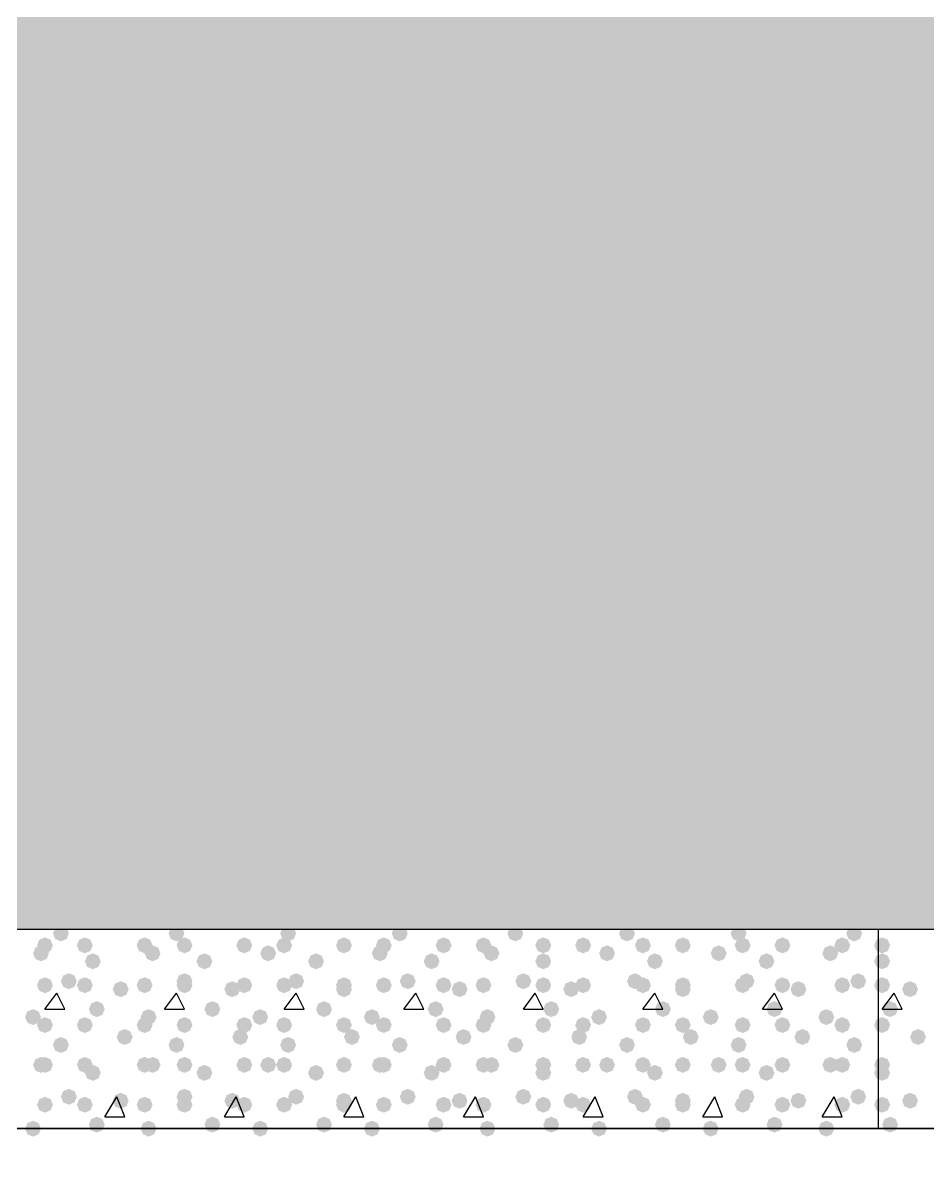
# Model space of a CAD drawing. Header units: millimetres. Extents: x 0 to 420, y 0 to 297.
# Drawn here: x 58.7 to 68.3, y 181.21 to 193.44 of the extents above; entities that cross this region are included whole.
import ezdxf

# ---------------------------------------------------------------- set-up
doc = ezdxf.new("R2010")
doc.units = ezdxf.units.MM
doc.layers.get('0').update_dxf_attribs({"linetype": 'CONTINUOUS'})

msp = doc.modelspace()

# ---------------------------------------------------------------- hatches: boundary and pattern name
at = {"true_color": 0x000008}
h = msp.add_hatch(color=0, dxfattribs=at)
h.paths.add_polyline_path([(194.902667, 202.861333), (33.528, 202.861333), (194.902667, 183.811333)], flags=0)
h.paths.add_polyline_path([(33.528, 202.861333), (194.902667, 183.811333), (33.528, 183.811333)], flags=0)
for points in [[(59.182, 183.769), (59.157129, 183.709204), (59.097333, 183.684333), (59.037538, 183.709204), (59.012667, 183.769), (59.037537, 183.828796), (59.097333, 183.853667), (59.157129, 183.828796)], [(60.409667, 183.769), (60.384796, 183.709204), (60.325, 183.684333), (60.265204, 183.709204), (60.240333, 183.769), (60.265204, 183.828796), (60.325, 183.853667), (60.384796, 183.828796)], [(61.595, 183.769), (61.570129, 183.709204), (61.510333, 183.684333), (61.450538, 183.709204), (61.425667, 183.769), (61.450537, 183.828796), (61.510333, 183.853667), (61.570129, 183.828796)], [(62.780333, 183.769), (62.755463, 183.709204), (62.695667, 183.684333), (62.635871, 183.709204), (62.611, 183.769), (62.635871, 183.828796), (62.695667, 183.853667), (62.755462, 183.828796)], [(64.008, 183.769), (63.983129, 183.709204), (63.923333, 183.684333), (63.863538, 183.709204), (63.838667, 183.769), (63.863537, 183.828796), (63.923333, 183.853667), (63.983129, 183.828796)], [(65.193333, 183.769), (65.168463, 183.709204), (65.108667, 183.684333), (65.048871, 183.709204), (65.024, 183.769), (65.048871, 183.828796), (65.108667, 183.853667), (65.168462, 183.828796)], [(66.378667, 183.769), (66.353796, 183.709204), (66.294, 183.684333), (66.234204, 183.709204), (66.209333, 183.769), (66.234204, 183.828796), (66.294, 183.853667), (66.353796, 183.828796)], [(67.606333, 183.769), (67.581463, 183.709204), (67.521667, 183.684333), (67.461871, 183.709204), (67.437, 183.769), (67.461871, 183.828796), (67.521667, 183.853667), (67.581462, 183.828796)], [(59.012667, 183.642), (58.987796, 183.582204), (58.928, 183.557333), (58.868204, 183.582204), (58.843333, 183.642), (58.868204, 183.701796), (58.928, 183.726667), (58.987796, 183.701796)], [(59.436, 183.642), (59.411129, 183.582204), (59.351333, 183.557333), (59.291537, 183.582204), (59.266667, 183.642), (59.291537, 183.701796), (59.351333, 183.726667), (59.411129, 183.701796)], [(60.071, 183.642), (60.046129, 183.582204), (59.986333, 183.557333), (59.926537, 183.582204), (59.901667, 183.642), (59.926537, 183.701796), (59.986333, 183.726667), (60.046129, 183.701796)], [(60.494333, 183.642), (60.469462, 183.582204), (60.409667, 183.557333), (60.349871, 183.582204), (60.325, 183.642), (60.349871, 183.701796), (60.409667, 183.726667), (60.469462, 183.701796)], [(61.129333, 183.642), (61.104462, 183.582204), (61.044667, 183.557333), (60.984871, 183.582204), (60.96, 183.642), (60.984871, 183.701796), (61.044667, 183.726667), (61.104462, 183.701796)], [(61.552667, 183.642), (61.527796, 183.582204), (61.468, 183.557333), (61.408204, 183.582204), (61.383333, 183.642), (61.408204, 183.701796), (61.468, 183.726667), (61.527796, 183.701796)], [(62.187667, 183.642), (62.162796, 183.582204), (62.103, 183.557333), (62.043204, 183.582204), (62.018333, 183.642), (62.043204, 183.701796), (62.103, 183.726667), (62.162796, 183.701796)], [(62.611, 183.642), (62.586129, 183.582204), (62.526333, 183.557333), (62.466537, 183.582204), (62.441667, 183.642), (62.466537, 183.701796), (62.526333, 183.726667), (62.586129, 183.701796)], [(63.246, 183.642), (63.221129, 183.582204), (63.161333, 183.557333), (63.101537, 183.582204), (63.076667, 183.642), (63.101537, 183.701796), (63.161333, 183.726667), (63.221129, 183.701796)], [(63.669333, 183.642), (63.644462, 183.582204), (63.584667, 183.557333), (63.524871, 183.582204), (63.5, 183.642), (63.524871, 183.701796), (63.584667, 183.726667), (63.644462, 183.701796)], [(64.304333, 183.642), (64.279462, 183.582204), (64.219667, 183.557333), (64.159871, 183.582204), (64.135, 183.642), (64.159871, 183.701796), (64.219667, 183.726667), (64.279462, 183.701796)], [(64.727667, 183.642), (64.702796, 183.582204), (64.643, 183.557333), (64.583204, 183.582204), (64.558333, 183.642), (64.583204, 183.701796), (64.643, 183.726667), (64.702796, 183.701796)], [(65.362667, 183.642), (65.337796, 183.582204), (65.278, 183.557333), (65.218204, 183.582204), (65.193333, 183.642), (65.218204, 183.701796), (65.278, 183.726667), (65.337796, 183.701796)], [(65.786, 183.642), (65.761129, 183.582204), (65.701333, 183.557333), (65.641537, 183.582204), (65.616667, 183.642), (65.641537, 183.701796), (65.701333, 183.726667), (65.761129, 183.701796)], [(66.421, 183.642), (66.396129, 183.582204), (66.336333, 183.557333), (66.276537, 183.582204), (66.251667, 183.642), (66.276537, 183.701796), (66.336333, 183.726667), (66.396129, 183.701796)], [(66.844333, 183.642), (66.819462, 183.582204), (66.759667, 183.557333), (66.699871, 183.582204), (66.675, 183.642), (66.699871, 183.701796), (66.759667, 183.726667), (66.819462, 183.701796)], [(67.479333, 183.642), (67.454462, 183.582204), (67.394667, 183.557333), (67.334871, 183.582204), (67.31, 183.642), (67.334871, 183.701796), (67.394667, 183.726667), (67.454462, 183.701796)], [(58.970333, 183.557333), (58.945463, 183.497537), (58.885667, 183.472667), (58.825871, 183.497537), (58.801, 183.557333), (58.825871, 183.617129), (58.885667, 183.642), (58.945462, 183.617129)], [(59.520667, 183.472667), (59.495796, 183.412871), (59.436, 183.388), (59.376204, 183.412871), (59.351333, 183.472667), (59.376204, 183.532462), (59.436, 183.557333), (59.495796, 183.532463)], [(60.155667, 183.557333), (60.130796, 183.497537), (60.071, 183.472667), (60.011204, 183.497537), (59.986333, 183.557333), (60.011204, 183.617129), (60.071, 183.642), (60.130796, 183.617129)], [(60.706, 183.472667), (60.681129, 183.412871), (60.621333, 183.388), (60.561537, 183.412871), (60.536667, 183.472667), (60.561537, 183.532462), (60.621333, 183.557333), (60.681129, 183.532463)], [(61.383333, 183.557333), (61.358463, 183.497537), (61.298667, 183.472667), (61.238871, 183.497537), (61.214, 183.557333), (61.238871, 183.617129), (61.298667, 183.642), (61.358462, 183.617129)], [(61.891333, 183.472667), (61.866462, 183.412871), (61.806667, 183.388), (61.746871, 183.412871), (61.722, 183.472667), (61.746871, 183.532462), (61.806667, 183.557333), (61.866462, 183.532463)], [(62.568667, 183.557333), (62.543796, 183.497537), (62.484, 183.472667), (62.424204, 183.497537), (62.399333, 183.557333), (62.424204, 183.617129), (62.484, 183.642), (62.543796, 183.617129)], [(63.119, 183.472667), (63.094129, 183.412871), (63.034333, 183.388), (62.974538, 183.412871), (62.949667, 183.472667), (62.974537, 183.532462), (63.034333, 183.557333), (63.094129, 183.532463)], [(63.754, 183.557333), (63.729129, 183.497537), (63.669333, 183.472667), (63.609538, 183.497537), (63.584667, 183.557333), (63.609537, 183.617129), (63.669333, 183.642), (63.729129, 183.617129)], [(64.304333, 183.472667), (64.279462, 183.412871), (64.219667, 183.388), (64.159871, 183.412871), (64.135, 183.472667), (64.159871, 183.532462), (64.219667, 183.557333), (64.279462, 183.532463)], [(64.981667, 183.557333), (64.956796, 183.497537), (64.897, 183.472667), (64.837204, 183.497537), (64.812333, 183.557333), (64.837204, 183.617129), (64.897, 183.642), (64.956796, 183.617129)], [(65.489667, 183.472667), (65.464796, 183.412871), (65.405, 183.388), (65.345204, 183.412871), (65.320333, 183.472667), (65.345204, 183.532462), (65.405, 183.557333), (65.464796, 183.532463)], [(66.167, 183.557333), (66.142129, 183.497537), (66.082333, 183.472667), (66.022538, 183.497537), (65.997667, 183.557333), (66.022537, 183.617129), (66.082333, 183.642), (66.142129, 183.617129)], [(66.675, 183.472667), (66.650129, 183.412871), (66.590333, 183.388), (66.530538, 183.412871), (66.505667, 183.472667), (66.530537, 183.532462), (66.590333, 183.557333), (66.650129, 183.532463)], [(67.352333, 183.557333), (67.327463, 183.497537), (67.267667, 183.472667), (67.207871, 183.497537), (67.183, 183.557333), (67.207871, 183.617129), (67.267667, 183.642), (67.327462, 183.617129)], [(59.012667, 183.218667), (58.987796, 183.158871), (58.928, 183.134), (58.868204, 183.158871), (58.843333, 183.218667), (58.868204, 183.278462), (58.928, 183.303333), (58.987796, 183.278463)], [(59.266667, 183.261), (59.241796, 183.201204), (59.182, 183.176333), (59.122204, 183.201204), (59.097333, 183.261), (59.122204, 183.320796), (59.182, 183.345667), (59.241796, 183.320796)], [(59.436, 183.218667), (59.411129, 183.158871), (59.351333, 183.134), (59.291537, 183.158871), (59.266667, 183.218667), (59.291537, 183.278462), (59.351333, 183.303333), (59.411129, 183.278463)], [(60.071, 183.218667), (60.046129, 183.158871), (59.986333, 183.134), (59.926537, 183.158871), (59.901667, 183.218667), (59.926537, 183.278462), (59.986333, 183.303333), (60.046129, 183.278463)], [(60.494333, 183.261), (60.469462, 183.201204), (60.409667, 183.176333), (60.349871, 183.201204), (60.325, 183.261), (60.349871, 183.320796), (60.409667, 183.345667), (60.469462, 183.320796)], [(60.494333, 183.218667), (60.469462, 183.158871), (60.409667, 183.134), (60.349871, 183.158871), (60.325, 183.218667), (60.349871, 183.278462), (60.409667, 183.303333), (60.469462, 183.278463)], [(61.129333, 183.218667), (61.104462, 183.158871), (61.044667, 183.134), (60.984871, 183.158871), (60.96, 183.218667), (60.984871, 183.278462), (61.044667, 183.303333), (61.104462, 183.278463)], [(61.552667, 183.218667), (61.527796, 183.158871), (61.468, 183.134), (61.408204, 183.158871), (61.383333, 183.218667), (61.408204, 183.278462), (61.468, 183.303333), (61.527796, 183.278463)], [(61.679667, 183.261), (61.654796, 183.201204), (61.595, 183.176333), (61.535204, 183.201204), (61.510333, 183.261), (61.535204, 183.320796), (61.595, 183.345667), (61.654796, 183.320796)], [(62.187667, 183.218667), (62.162796, 183.158871), (62.103, 183.134), (62.043204, 183.158871), (62.018333, 183.218667), (62.043204, 183.278462), (62.103, 183.303333), (62.162796, 183.278463)], [(62.611, 183.218667), (62.586129, 183.158871), (62.526333, 183.134), (62.466537, 183.158871), (62.441667, 183.218667), (62.466537, 183.278462), (62.526333, 183.303333), (62.586129, 183.278463)], [(62.865, 183.261), (62.840129, 183.201204), (62.780333, 183.176333), (62.720538, 183.201204), (62.695667, 183.261), (62.720537, 183.320796), (62.780333, 183.345667), (62.840129, 183.320796)], [(63.246, 183.218667), (63.221129, 183.158871), (63.161333, 183.134), (63.101537, 183.158871), (63.076667, 183.218667), (63.101537, 183.278462), (63.161333, 183.303333), (63.221129, 183.278463)], [(63.669333, 183.218667), (63.644462, 183.158871), (63.584667, 183.134), (63.524871, 183.158871), (63.5, 183.218667), (63.524871, 183.278462), (63.584667, 183.303333), (63.644462, 183.278463)], [(64.092667, 183.261), (64.067796, 183.201204), (64.008, 183.176333), (63.948204, 183.201204), (63.923333, 183.261), (63.948204, 183.320796), (64.008, 183.345667), (64.067796, 183.320796)], [(64.304333, 183.218667), (64.279462, 183.158871), (64.219667, 183.134), (64.159871, 183.158871), (64.135, 183.218667), (64.159871, 183.278462), (64.219667, 183.303333), (64.279462, 183.278463)], [(64.727667, 183.218667), (64.702796, 183.158871), (64.643, 183.134), (64.583204, 183.158871), (64.558333, 183.218667), (64.583204, 183.278462), (64.643, 183.303333), (64.702796, 183.278463)], [(65.278, 183.261), (65.253129, 183.201204), (65.193333, 183.176333), (65.133538, 183.201204), (65.108667, 183.261), (65.133537, 183.320796), (65.193333, 183.345667), (65.253129, 183.320796)], [(65.362667, 183.218667), (65.337796, 183.158871), (65.278, 183.134), (65.218204, 183.158871), (65.193333, 183.218667), (65.218204, 183.278462), (65.278, 183.303333), (65.337796, 183.278463)], [(65.786, 183.218667), (65.761129, 183.158871), (65.701333, 183.134), (65.641537, 183.158871), (65.616667, 183.218667), (65.641537, 183.278462), (65.701333, 183.303333), (65.761129, 183.278463)], [(66.421, 183.218667), (66.396129, 183.158871), (66.336333, 183.134), (66.276537, 183.158871), (66.251667, 183.218667), (66.276537, 183.278462), (66.336333, 183.303333), (66.396129, 183.278463)], [(66.463333, 183.261), (66.438463, 183.201204), (66.378667, 183.176333), (66.318871, 183.201204), (66.294, 183.261), (66.318871, 183.320796), (66.378667, 183.345667), (66.438462, 183.320796)], [(66.844333, 183.218667), (66.819462, 183.158871), (66.759667, 183.134), (66.699871, 183.158871), (66.675, 183.218667), (66.699871, 183.278462), (66.759667, 183.303333), (66.819462, 183.278463)], [(67.479333, 183.218667), (67.454462, 183.158871), (67.394667, 183.134), (67.334871, 183.158871), (67.31, 183.218667), (67.334871, 183.278462), (67.394667, 183.303333), (67.454462, 183.278463)], [(67.648667, 183.261), (67.623796, 183.201204), (67.564, 183.176333), (67.504204, 183.201204), (67.479333, 183.261), (67.504204, 183.320796), (67.564, 183.345667), (67.623796, 183.320796)], [(59.817, 183.176333), (59.792129, 183.116537), (59.732333, 183.091667), (59.672538, 183.116537), (59.647667, 183.176333), (59.672537, 183.236129), (59.732333, 183.261), (59.792129, 183.236129)], [(61.002333, 183.176333), (60.977463, 183.116537), (60.917667, 183.091667), (60.857871, 183.116537), (60.833, 183.176333), (60.857871, 183.236129), (60.917667, 183.261), (60.977462, 183.236129)], [(62.187667, 183.176333), (62.162796, 183.116537), (62.103, 183.091667), (62.043204, 183.116537), (62.018333, 183.176333), (62.043204, 183.236129), (62.103, 183.261), (62.162796, 183.236129)], [(63.415333, 183.176333), (63.390463, 183.116537), (63.330667, 183.091667), (63.270871, 183.116537), (63.246, 183.176333), (63.270871, 183.236129), (63.330667, 183.261), (63.390462, 183.236129)], [(64.600667, 183.176333), (64.575796, 183.116537), (64.516, 183.091667), (64.456204, 183.116537), (64.431333, 183.176333), (64.456204, 183.236129), (64.516, 183.261), (64.575796, 183.236129)], [(65.786, 183.176333), (65.761129, 183.116537), (65.701333, 183.091667), (65.641537, 183.116537), (65.616667, 183.176333), (65.641537, 183.236129), (65.701333, 183.261), (65.761129, 183.236129)], [(67.013667, 183.176333), (66.988796, 183.116537), (66.929, 183.091667), (66.869204, 183.116537), (66.844333, 183.176333), (66.869204, 183.236129), (66.929, 183.261), (66.988796, 183.236129)], [(59.563, 182.964667), (59.538129, 182.904871), (59.478333, 182.88), (59.418537, 182.904871), (59.393667, 182.964667), (59.418537, 183.024462), (59.478333, 183.049333), (59.538129, 183.024463)], [(60.790667, 182.964667), (60.765796, 182.904871), (60.706, 182.88), (60.646204, 182.904871), (60.621333, 182.964667), (60.646204, 183.024462), (60.706, 183.049333), (60.765796, 183.024463)], [(61.976, 182.964667), (61.951129, 182.904871), (61.891333, 182.88), (61.831537, 182.904871), (61.806667, 182.964667), (61.831537, 183.024462), (61.891333, 183.049333), (61.951129, 183.024463)], [(63.161333, 182.964667), (63.136462, 182.904871), (63.076667, 182.88), (63.016871, 182.904871), (62.992, 182.964667), (63.016871, 183.024462), (63.076667, 183.049333), (63.136462, 183.024463)], [(64.389, 182.964667), (64.364129, 182.904871), (64.304333, 182.88), (64.244538, 182.904871), (64.219667, 182.964667), (64.244537, 183.024462), (64.304333, 183.049333), (64.364129, 183.024463)], [(65.574333, 182.964667), (65.549462, 182.904871), (65.489667, 182.88), (65.429871, 182.904871), (65.405, 182.964667), (65.429871, 183.024462), (65.489667, 183.049333), (65.549462, 183.024463)], [(66.759667, 182.964667), (66.734796, 182.904871), (66.675, 182.88), (66.615204, 182.904871), (66.590333, 182.964667), (66.615204, 183.024462), (66.675, 183.049333), (66.734796, 183.024463)], [(58.885667, 182.88), (58.860796, 182.820204), (58.801, 182.795333), (58.741204, 182.820204), (58.716333, 182.88), (58.741204, 182.939796), (58.801, 182.964667), (58.860796, 182.939796)], [(60.113333, 182.88), (60.088463, 182.820204), (60.028667, 182.795333), (59.968871, 182.820204), (59.944, 182.88), (59.968871, 182.939796), (60.028667, 182.964667), (60.088462, 182.939796)], [(61.298667, 182.88), (61.273796, 182.820204), (61.214, 182.795333), (61.154204, 182.820204), (61.129333, 182.88), (61.154204, 182.939796), (61.214, 182.964667), (61.273796, 182.939796)], [(62.484, 182.88), (62.459129, 182.820204), (62.399333, 182.795333), (62.339538, 182.820204), (62.314667, 182.88), (62.339537, 182.939796), (62.399333, 182.964667), (62.459129, 182.939796)], [(63.711667, 182.88), (63.686796, 182.820204), (63.627, 182.795333), (63.567204, 182.820204), (63.542333, 182.88), (63.567204, 182.939796), (63.627, 182.964667), (63.686796, 182.939796)], [(64.897, 182.88), (64.872129, 182.820204), (64.812333, 182.795333), (64.752538, 182.820204), (64.727667, 182.88), (64.752537, 182.939796), (64.812333, 182.964667), (64.872129, 182.939796)], [(66.082333, 182.88), (66.057463, 182.820204), (65.997667, 182.795333), (65.937871, 182.820204), (65.913, 182.88), (65.937871, 182.939796), (65.997667, 182.964667), (66.057462, 182.939796)], [(67.31, 182.88), (67.285129, 182.820204), (67.225333, 182.795333), (67.165538, 182.820204), (67.140667, 182.88), (67.165537, 182.939796), (67.225333, 182.964667), (67.285129, 182.939796)], [(59.012667, 182.795333), (58.987796, 182.735537), (58.928, 182.710667), (58.868204, 182.735537), (58.843333, 182.795333), (58.868204, 182.855129), (58.928, 182.88), (58.987796, 182.855129)], [(59.436, 182.795333), (59.411129, 182.735537), (59.351333, 182.710667), (59.291537, 182.735537), (59.266667, 182.795333), (59.291537, 182.855129), (59.351333, 182.88), (59.411129, 182.855129)], [(60.071, 182.795333), (60.046129, 182.735537), (59.986333, 182.710667), (59.926537, 182.735537), (59.901667, 182.795333), (59.926537, 182.855129), (59.986333, 182.88), (60.046129, 182.855129)], [(60.494333, 182.795333), (60.469462, 182.735537), (60.409667, 182.710667), (60.349871, 182.735537), (60.325, 182.795333), (60.349871, 182.855129), (60.409667, 182.88), (60.469462, 182.855129)], [(61.129333, 182.795333), (61.104462, 182.735537), (61.044667, 182.710667), (60.984871, 182.735537), (60.96, 182.795333), (60.984871, 182.855129), (61.044667, 182.88), (61.104462, 182.855129)], [(61.552667, 182.795333), (61.527796, 182.735537), (61.468, 182.710667), (61.408204, 182.735537), (61.383333, 182.795333), (61.408204, 182.855129), (61.468, 182.88), (61.527796, 182.855129)], [(62.187667, 182.795333), (62.162796, 182.735537), (62.103, 182.710667), (62.043204, 182.735537), (62.018333, 182.795333), (62.043204, 182.855129), (62.103, 182.88), (62.162796, 182.855129)], [(62.611, 182.795333), (62.586129, 182.735537), (62.526333, 182.710667), (62.466537, 182.735537), (62.441667, 182.795333), (62.466537, 182.855129), (62.526333, 182.88), (62.586129, 182.855129)], [(63.246, 182.795333), (63.221129, 182.735537), (63.161333, 182.710667), (63.101537, 182.735537), (63.076667, 182.795333), (63.101537, 182.855129), (63.161333, 182.88), (63.221129, 182.855129)], [(63.669333, 182.795333), (63.644462, 182.735537), (63.584667, 182.710667), (63.524871, 182.735537), (63.5, 182.795333), (63.524871, 182.855129), (63.584667, 182.88), (63.644462, 182.855129)], [(64.304333, 182.795333), (64.279462, 182.735537), (64.219667, 182.710667), (64.159871, 182.735537), (64.135, 182.795333), (64.159871, 182.855129), (64.219667, 182.88), (64.279462, 182.855129)], [(64.727667, 182.795333), (64.702796, 182.735537), (64.643, 182.710667), (64.583204, 182.735537), (64.558333, 182.795333), (64.583204, 182.855129), (64.643, 182.88), (64.702796, 182.855129)], [(65.362667, 182.795333), (65.337796, 182.735537), (65.278, 182.710667), (65.218204, 182.735537), (65.193333, 182.795333), (65.218204, 182.855129), (65.278, 182.88), (65.337796, 182.855129)], [(65.786, 182.795333), (65.761129, 182.735537), (65.701333, 182.710667), (65.641537, 182.735537), (65.616667, 182.795333), (65.641537, 182.855129), (65.701333, 182.88), (65.761129, 182.855129)], [(66.421, 182.795333), (66.396129, 182.735537), (66.336333, 182.710667), (66.276537, 182.735537), (66.251667, 182.795333), (66.276537, 182.855129), (66.336333, 182.88), (66.396129, 182.855129)], [(66.844333, 182.795333), (66.819462, 182.735537), (66.759667, 182.710667), (66.699871, 182.735537), (66.675, 182.795333), (66.699871, 182.855129), (66.759667, 182.88), (66.819462, 182.855129)], [(67.479333, 182.795333), (67.454462, 182.735537), (67.394667, 182.710667), (67.334871, 182.735537), (67.31, 182.795333), (67.334871, 182.855129), (67.394667, 182.88), (67.454462, 182.855129)], [(59.859333, 182.668333), (59.834462, 182.608537), (59.774667, 182.583667), (59.714871, 182.608537), (59.69, 182.668333), (59.714871, 182.728129), (59.774667, 182.753), (59.834462, 182.728129)], [(61.087, 182.668333), (61.062129, 182.608537), (61.002333, 182.583667), (60.942538, 182.608537), (60.917667, 182.668333), (60.942537, 182.728129), (61.002333, 182.753), (61.062129, 182.728129)], [(62.272333, 182.668333), (62.247463, 182.608537), (62.187667, 182.583667), (62.127871, 182.608537), (62.103, 182.668333), (62.127871, 182.728129), (62.187667, 182.753), (62.247462, 182.728129)], [(63.457667, 182.668333), (63.432796, 182.608537), (63.373, 182.583667), (63.313204, 182.608537), (63.288333, 182.668333), (63.313204, 182.728129), (63.373, 182.753), (63.432796, 182.728129)], [(64.685333, 182.668333), (64.660463, 182.608537), (64.600667, 182.583667), (64.540871, 182.608537), (64.516, 182.668333), (64.540871, 182.728129), (64.600667, 182.753), (64.660462, 182.728129)], [(65.870667, 182.668333), (65.845796, 182.608537), (65.786, 182.583667), (65.726204, 182.608537), (65.701333, 182.668333), (65.726204, 182.728129), (65.786, 182.753), (65.845796, 182.728129)], [(67.056, 182.668333), (67.031129, 182.608537), (66.971333, 182.583667), (66.911537, 182.608537), (66.886667, 182.668333), (66.911537, 182.728129), (66.971333, 182.753), (67.031129, 182.728129)], [(59.182, 182.583667), (59.157129, 182.523871), (59.097333, 182.499), (59.037538, 182.523871), (59.012667, 182.583667), (59.037537, 182.643462), (59.097333, 182.668333), (59.157129, 182.643463)], [(60.409667, 182.583667), (60.384796, 182.523871), (60.325, 182.499), (60.265204, 182.523871), (60.240333, 182.583667), (60.265204, 182.643462), (60.325, 182.668333), (60.384796, 182.643463)], [(61.595, 182.583667), (61.570129, 182.523871), (61.510333, 182.499), (61.450538, 182.523871), (61.425667, 182.583667), (61.450537, 182.643462), (61.510333, 182.668333), (61.570129, 182.643463)], [(62.780333, 182.583667), (62.755463, 182.523871), (62.695667, 182.499), (62.635871, 182.523871), (62.611, 182.583667), (62.635871, 182.643462), (62.695667, 182.668333), (62.755462, 182.643463)], [(64.008, 182.583667), (63.983129, 182.523871), (63.923333, 182.499), (63.863538, 182.523871), (63.838667, 182.583667), (63.863537, 182.643462), (63.923333, 182.668333), (63.983129, 182.643463)], [(65.193333, 182.583667), (65.168463, 182.523871), (65.108667, 182.499), (65.048871, 182.523871), (65.024, 182.583667), (65.048871, 182.643462), (65.108667, 182.668333), (65.168462, 182.643463)], [(66.378667, 182.583667), (66.353796, 182.523871), (66.294, 182.499), (66.234204, 182.523871), (66.209333, 182.583667), (66.234204, 182.643462), (66.294, 182.668333), (66.353796, 182.643463)], [(67.606333, 182.583667), (67.581463, 182.523871), (67.521667, 182.499), (67.461871, 182.523871), (67.437, 182.583667), (67.461871, 182.643462), (67.521667, 182.668333), (67.581462, 182.643463)], [(58.970333, 182.372), (58.945463, 182.312204), (58.885667, 182.287333), (58.825871, 182.312204), (58.801, 182.372), (58.825871, 182.431796), (58.885667, 182.456667), (58.945462, 182.431796)], [(59.012667, 182.372), (58.987796, 182.312204), (58.928, 182.287333), (58.868204, 182.312204), (58.843333, 182.372), (58.868204, 182.431796), (58.928, 182.456667), (58.987796, 182.431796)], [(59.436, 182.372), (59.411129, 182.312204), (59.351333, 182.287333), (59.291537, 182.312204), (59.266667, 182.372), (59.291537, 182.431796), (59.351333, 182.456667), (59.411129, 182.431796)], [(60.071, 182.372), (60.046129, 182.312204), (59.986333, 182.287333), (59.926537, 182.312204), (59.901667, 182.372), (59.926537, 182.431796), (59.986333, 182.456667), (60.046129, 182.431796)], [(60.155667, 182.372), (60.130796, 182.312204), (60.071, 182.287333), (60.011204, 182.312204), (59.986333, 182.372), (60.011204, 182.431796), (60.071, 182.456667), (60.130796, 182.431796)], [(60.494333, 182.372), (60.469462, 182.312204), (60.409667, 182.287333), (60.349871, 182.312204), (60.325, 182.372), (60.349871, 182.431796), (60.409667, 182.456667), (60.469462, 182.431796)], [(61.129333, 182.372), (61.104462, 182.312204), (61.044667, 182.287333), (60.984871, 182.312204), (60.96, 182.372), (60.984871, 182.431796), (61.044667, 182.456667), (61.104462, 182.431796)], [(61.383333, 182.372), (61.358463, 182.312204), (61.298667, 182.287333), (61.238871, 182.312204), (61.214, 182.372), (61.238871, 182.431796), (61.298667, 182.456667), (61.358462, 182.431796)], [(61.552667, 182.372), (61.527796, 182.312204), (61.468, 182.287333), (61.408204, 182.312204), (61.383333, 182.372), (61.408204, 182.431796), (61.468, 182.456667), (61.527796, 182.431796)], [(62.187667, 182.372), (62.162796, 182.312204), (62.103, 182.287333), (62.043204, 182.312204), (62.018333, 182.372), (62.043204, 182.431796), (62.103, 182.456667), (62.162796, 182.431796)], [(62.568667, 182.372), (62.543796, 182.312204), (62.484, 182.287333), (62.424204, 182.312204), (62.399333, 182.372), (62.424204, 182.431796), (62.484, 182.456667), (62.543796, 182.431796)], [(62.611, 182.372), (62.586129, 182.312204), (62.526333, 182.287333), (62.466537, 182.312204), (62.441667, 182.372), (62.466537, 182.431796), (62.526333, 182.456667), (62.586129, 182.431796)], [(63.246, 182.372), (63.221129, 182.312204), (63.161333, 182.287333), (63.101537, 182.312204), (63.076667, 182.372), (63.101537, 182.431796), (63.161333, 182.456667), (63.221129, 182.431796)], [(63.669333, 182.372), (63.644462, 182.312204), (63.584667, 182.287333), (63.524871, 182.312204), (63.5, 182.372), (63.524871, 182.431796), (63.584667, 182.456667), (63.644462, 182.431796)], [(63.754, 182.372), (63.729129, 182.312204), (63.669333, 182.287333), (63.609538, 182.312204), (63.584667, 182.372), (63.609537, 182.431796), (63.669333, 182.456667), (63.729129, 182.431796)], [(64.304333, 182.372), (64.279462, 182.312204), (64.219667, 182.287333), (64.159871, 182.312204), (64.135, 182.372), (64.159871, 182.431796), (64.219667, 182.456667), (64.279462, 182.431796)], [(64.727667, 182.372), (64.702796, 182.312204), (64.643, 182.287333), (64.583204, 182.312204), (64.558333, 182.372), (64.583204, 182.431796), (64.643, 182.456667), (64.702796, 182.431796)], [(64.981667, 182.372), (64.956796, 182.312204), (64.897, 182.287333), (64.837204, 182.312204), (64.812333, 182.372), (64.837204, 182.431796), (64.897, 182.456667), (64.956796, 182.431796)], [(65.362667, 182.372), (65.337796, 182.312204), (65.278, 182.287333), (65.218204, 182.312204), (65.193333, 182.372), (65.218204, 182.431796), (65.278, 182.456667), (65.337796, 182.431796)], [(65.786, 182.372), (65.761129, 182.312204), (65.701333, 182.287333), (65.641537, 182.312204), (65.616667, 182.372), (65.641537, 182.431796), (65.701333, 182.456667), (65.761129, 182.431796)], [(66.167, 182.372), (66.142129, 182.312204), (66.082333, 182.287333), (66.022538, 182.312204), (65.997667, 182.372), (66.022537, 182.431796), (66.082333, 182.456667), (66.142129, 182.431796)], [(66.421, 182.372), (66.396129, 182.312204), (66.336333, 182.287333), (66.276537, 182.312204), (66.251667, 182.372), (66.276537, 182.431796), (66.336333, 182.456667), (66.396129, 182.431796)], [(66.844333, 182.372), (66.819462, 182.312204), (66.759667, 182.287333), (66.699871, 182.312204), (66.675, 182.372), (66.699871, 182.431796), (66.759667, 182.456667), (66.819462, 182.431796)], [(67.352333, 182.372), (67.327463, 182.312204), (67.267667, 182.287333), (67.207871, 182.312204), (67.183, 182.372), (67.207871, 182.431796), (67.267667, 182.456667), (67.327462, 182.431796)], [(67.479333, 182.372), (67.454462, 182.312204), (67.394667, 182.287333), (67.334871, 182.312204), (67.31, 182.372), (67.334871, 182.431796), (67.394667, 182.456667), (67.454462, 182.431796)], [(59.520667, 182.287333), (59.495796, 182.227537), (59.436, 182.202667), (59.376204, 182.227537), (59.351333, 182.287333), (59.376204, 182.347129), (59.436, 182.372), (59.495796, 182.347129)], [(60.706, 182.287333), (60.681129, 182.227537), (60.621333, 182.202667), (60.561537, 182.227537), (60.536667, 182.287333), (60.561537, 182.347129), (60.621333, 182.372), (60.681129, 182.347129)], [(61.891333, 182.287333), (61.866462, 182.227537), (61.806667, 182.202667), (61.746871, 182.227537), (61.722, 182.287333), (61.746871, 182.347129), (61.806667, 182.372), (61.866462, 182.347129)], [(63.119, 182.287333), (63.094129, 182.227537), (63.034333, 182.202667), (62.974538, 182.227537), (62.949667, 182.287333), (62.974537, 182.347129), (63.034333, 182.372), (63.094129, 182.347129)], [(64.304333, 182.287333), (64.279462, 182.227537), (64.219667, 182.202667), (64.159871, 182.227537), (64.135, 182.287333), (64.159871, 182.347129), (64.219667, 182.372), (64.279462, 182.347129)], [(65.489667, 182.287333), (65.464796, 182.227537), (65.405, 182.202667), (65.345204, 182.227537), (65.320333, 182.287333), (65.345204, 182.347129), (65.405, 182.372), (65.464796, 182.347129)], [(66.675, 182.287333), (66.650129, 182.227537), (66.590333, 182.202667), (66.530538, 182.227537), (66.505667, 182.287333), (66.530537, 182.347129), (66.590333, 182.372), (66.650129, 182.347129)], [(59.266667, 182.033333), (59.241796, 181.973537), (59.182, 181.948667), (59.122204, 181.973537), (59.097333, 182.033333), (59.122204, 182.093129), (59.182, 182.118), (59.241796, 182.093129)], [(59.817, 181.991), (59.792129, 181.931204), (59.732333, 181.906333), (59.672538, 181.931204), (59.647667, 181.991), (59.672537, 182.050796), (59.732333, 182.075667), (59.792129, 182.050796)], [(60.494333, 182.033333), (60.469462, 181.973537), (60.409667, 181.948667), (60.349871, 181.973537), (60.325, 182.033333), (60.349871, 182.093129), (60.409667, 182.118), (60.469462, 182.093129)], [(61.002333, 181.991), (60.977463, 181.931204), (60.917667, 181.906333), (60.857871, 181.931204), (60.833, 181.991), (60.857871, 182.050796), (60.917667, 182.075667), (60.977462, 182.050796)], [(61.679667, 182.033333), (61.654796, 181.973537), (61.595, 181.948667), (61.535204, 181.973537), (61.510333, 182.033333), (61.535204, 182.093129), (61.595, 182.118), (61.654796, 182.093129)], [(62.187667, 181.991), (62.162796, 181.931204), (62.103, 181.906333), (62.043204, 181.931204), (62.018333, 181.991), (62.043204, 182.050796), (62.103, 182.075667), (62.162796, 182.050796)], [(62.865, 182.033333), (62.840129, 181.973537), (62.780333, 181.948667), (62.720538, 181.973537), (62.695667, 182.033333), (62.720537, 182.093129), (62.780333, 182.118), (62.840129, 182.093129)], [(63.415333, 181.991), (63.390463, 181.931204), (63.330667, 181.906333), (63.270871, 181.931204), (63.246, 181.991), (63.270871, 182.050796), (63.330667, 182.075667), (63.390462, 182.050796)], [(64.092667, 182.033333), (64.067796, 181.973537), (64.008, 181.948667), (63.948204, 181.973537), (63.923333, 182.033333), (63.948204, 182.093129), (64.008, 182.118), (64.067796, 182.093129)], [(64.600667, 181.991), (64.575796, 181.931204), (64.516, 181.906333), (64.456204, 181.931204), (64.431333, 181.991), (64.456204, 182.050796), (64.516, 182.075667), (64.575796, 182.050796)], [(65.278, 182.033333), (65.253129, 181.973537), (65.193333, 181.948667), (65.133538, 181.973537), (65.108667, 182.033333), (65.133537, 182.093129), (65.193333, 182.118), (65.253129, 182.093129)], [(65.786, 181.991), (65.761129, 181.931204), (65.701333, 181.906333), (65.641537, 181.931204), (65.616667, 181.991), (65.641537, 182.050796), (65.701333, 182.075667), (65.761129, 182.050796)], [(66.463333, 182.033333), (66.438463, 181.973537), (66.378667, 181.948667), (66.318871, 181.973537), (66.294, 182.033333), (66.318871, 182.093129), (66.378667, 182.118), (66.438462, 182.093129)], [(67.013667, 181.991), (66.988796, 181.931204), (66.929, 181.906333), (66.869204, 181.931204), (66.844333, 181.991), (66.869204, 182.050796), (66.929, 182.075667), (66.988796, 182.050796)], [(67.648667, 182.033333), (67.623796, 181.973537), (67.564, 181.948667), (67.504204, 181.973537), (67.479333, 182.033333), (67.504204, 182.093129), (67.564, 182.118), (67.623796, 182.093129)], [(59.012667, 181.948667), (58.987796, 181.888871), (58.928, 181.864), (58.868204, 181.888871), (58.843333, 181.948667), (58.868204, 182.008462), (58.928, 182.033333), (58.987796, 182.008463)], [(59.436, 181.948667), (59.411129, 181.888871), (59.351333, 181.864), (59.291537, 181.888871), (59.266667, 181.948667), (59.291537, 182.008462), (59.351333, 182.033333), (59.411129, 182.008463)], [(60.071, 181.948667), (60.046129, 181.888871), (59.986333, 181.864), (59.926537, 181.888871), (59.901667, 181.948667), (59.926537, 182.008462), (59.986333, 182.033333), (60.046129, 182.008463)], [(60.494333, 181.948667), (60.469462, 181.888871), (60.409667, 181.864), (60.349871, 181.888871), (60.325, 181.948667), (60.349871, 182.008462), (60.409667, 182.033333), (60.469462, 182.008463)], [(61.129333, 181.948667), (61.104462, 181.888871), (61.044667, 181.864), (60.984871, 181.888871), (60.96, 181.948667), (60.984871, 182.008462), (61.044667, 182.033333), (61.104462, 182.008463)], [(61.552667, 181.948667), (61.527796, 181.888871), (61.468, 181.864), (61.408204, 181.888871), (61.383333, 181.948667), (61.408204, 182.008462), (61.468, 182.033333), (61.527796, 182.008463)], [(62.187667, 181.948667), (62.162796, 181.888871), (62.103, 181.864), (62.043204, 181.888871), (62.018333, 181.948667), (62.043204, 182.008462), (62.103, 182.033333), (62.162796, 182.008463)], [(62.611, 181.948667), (62.586129, 181.888871), (62.526333, 181.864), (62.466537, 181.888871), (62.441667, 181.948667), (62.466537, 182.008462), (62.526333, 182.033333), (62.586129, 182.008463)], [(63.246, 181.948667), (63.221129, 181.888871), (63.161333, 181.864), (63.101537, 181.888871), (63.076667, 181.948667), (63.101537, 182.008462), (63.161333, 182.033333), (63.221129, 182.008463)], [(63.669333, 181.948667), (63.644462, 181.888871), (63.584667, 181.864), (63.524871, 181.888871), (63.5, 181.948667), (63.524871, 182.008462), (63.584667, 182.033333), (63.644462, 182.008463)], [(64.304333, 181.948667), (64.279462, 181.888871), (64.219667, 181.864), (64.159871, 181.888871), (64.135, 181.948667), (64.159871, 182.008462), (64.219667, 182.033333), (64.279462, 182.008463)], [(64.727667, 181.948667), (64.702796, 181.888871), (64.643, 181.864), (64.583204, 181.888871), (64.558333, 181.948667), (64.583204, 182.008462), (64.643, 182.033333), (64.702796, 182.008463)], [(65.362667, 181.948667), (65.337796, 181.888871), (65.278, 181.864), (65.218204, 181.888871), (65.193333, 181.948667), (65.218204, 182.008462), (65.278, 182.033333), (65.337796, 182.008463)], [(65.786, 181.948667), (65.761129, 181.888871), (65.701333, 181.864), (65.641537, 181.888871), (65.616667, 181.948667), (65.641537, 182.008462), (65.701333, 182.033333), (65.761129, 182.008463)], [(66.421, 181.948667), (66.396129, 181.888871), (66.336333, 181.864), (66.276537, 181.888871), (66.251667, 181.948667), (66.276537, 182.008462), (66.336333, 182.033333), (66.396129, 182.008463)], [(66.844333, 181.948667), (66.819462, 181.888871), (66.759667, 181.864), (66.699871, 181.888871), (66.675, 181.948667), (66.699871, 182.008462), (66.759667, 182.033333), (66.819462, 182.008463)], [(67.479333, 181.948667), (67.454462, 181.888871), (67.394667, 181.864), (67.334871, 181.888871), (67.31, 181.948667), (67.334871, 182.008462), (67.394667, 182.033333), (67.454462, 182.008463)], [(59.563, 181.737), (59.538129, 181.677204), (59.478333, 181.652333), (59.418537, 181.677204), (59.393667, 181.737), (59.418537, 181.796796), (59.478333, 181.821667), (59.538129, 181.796796)], [(60.790667, 181.737), (60.765796, 181.677204), (60.706, 181.652333), (60.646204, 181.677204), (60.621333, 181.737), (60.646204, 181.796796), (60.706, 181.821667), (60.765796, 181.796796)], [(61.976, 181.737), (61.951129, 181.677204), (61.891333, 181.652333), (61.831537, 181.677204), (61.806667, 181.737), (61.831537, 181.796796), (61.891333, 181.821667), (61.951129, 181.796796)], [(63.161333, 181.737), (63.136462, 181.677204), (63.076667, 181.652333), (63.016871, 181.677204), (62.992, 181.737), (63.016871, 181.796796), (63.076667, 181.821667), (63.136462, 181.796796)], [(64.389, 181.737), (64.364129, 181.677204), (64.304333, 181.652333), (64.244538, 181.677204), (64.219667, 181.737), (64.244537, 181.796796), (64.304333, 181.821667), (64.364129, 181.796796)], [(65.574333, 181.737), (65.549462, 181.677204), (65.489667, 181.652333), (65.429871, 181.677204), (65.405, 181.737), (65.429871, 181.796796), (65.489667, 181.821667), (65.549462, 181.796796)], [(66.759667, 181.737), (66.734796, 181.677204), (66.675, 181.652333), (66.615204, 181.677204), (66.590333, 181.737), (66.615204, 181.796796), (66.675, 181.821667), (66.734796, 181.796796)], [(58.885667, 181.694667), (58.860796, 181.634871), (58.801, 181.61), (58.741204, 181.634871), (58.716333, 181.694667), (58.741204, 181.754462), (58.801, 181.779333), (58.860796, 181.754463)], [(60.113333, 181.694667), (60.088463, 181.634871), (60.028667, 181.61), (59.968871, 181.634871), (59.944, 181.694667), (59.968871, 181.754462), (60.028667, 181.779333), (60.088462, 181.754463)], [(61.298667, 181.694667), (61.273796, 181.634871), (61.214, 181.61), (61.154204, 181.634871), (61.129333, 181.694667), (61.154204, 181.754462), (61.214, 181.779333), (61.273796, 181.754463)], [(62.484, 181.694667), (62.459129, 181.634871), (62.399333, 181.61), (62.339538, 181.634871), (62.314667, 181.694667), (62.339537, 181.754462), (62.399333, 181.779333), (62.459129, 181.754463)], [(63.711667, 181.694667), (63.686796, 181.634871), (63.627, 181.61), (63.567204, 181.634871), (63.542333, 181.694667), (63.567204, 181.754462), (63.627, 181.779333), (63.686796, 181.754463)], [(64.897, 181.694667), (64.872129, 181.634871), (64.812333, 181.61), (64.752538, 181.634871), (64.727667, 181.694667), (64.752537, 181.754462), (64.812333, 181.779333), (64.872129, 181.754463)], [(66.082333, 181.694667), (66.057463, 181.634871), (65.997667, 181.61), (65.937871, 181.634871), (65.913, 181.694667), (65.937871, 181.754462), (65.997667, 181.779333), (66.057462, 181.754463)], [(67.31, 181.694667), (67.285129, 181.634871), (67.225333, 181.61), (67.165538, 181.634871), (67.140667, 181.694667), (67.165537, 181.754462), (67.225333, 181.779333), (67.285129, 181.754463)]]:
    msp.add_hatch(color=0, dxfattribs=at).paths.add_polyline_path(points, flags=0)
at = {"true_color": 0x000007}
for points in [[(67.902667, 183.642), (67.877796, 183.582204), (67.818, 183.557333), (67.758204, 183.582204), (67.733333, 183.642), (67.758204, 183.701796), (67.818, 183.726667), (67.877796, 183.701796)], [(67.902667, 183.472667), (67.877796, 183.412871), (67.818, 183.388), (67.758204, 183.412871), (67.733333, 183.472667), (67.758204, 183.532462), (67.818, 183.557333), (67.877796, 183.532463)], [(67.902667, 183.218667), (67.877796, 183.158871), (67.818, 183.134), (67.758204, 183.158871), (67.733333, 183.218667), (67.758204, 183.278462), (67.818, 183.303333), (67.877796, 183.278463)], [(68.199, 183.176333), (68.174129, 183.116537), (68.114333, 183.091667), (68.054538, 183.116537), (68.029667, 183.176333), (68.054537, 183.236129), (68.114333, 183.261), (68.174129, 183.236129)], [(67.987333, 182.964667), (67.962463, 182.904871), (67.902667, 182.88), (67.842871, 182.904871), (67.818, 182.964667), (67.842871, 183.024462), (67.902667, 183.049333), (67.962462, 183.024463)], [(67.902667, 182.795333), (67.877796, 182.735537), (67.818, 182.710667), (67.758204, 182.735537), (67.733333, 182.795333), (67.758204, 182.855129), (67.818, 182.88), (67.877796, 182.855129)], [(68.283667, 182.668333), (68.258796, 182.608537), (68.199, 182.583667), (68.139204, 182.608537), (68.114333, 182.668333), (68.139204, 182.728129), (68.199, 182.753), (68.258796, 182.728129)], [(67.902667, 182.372), (67.877796, 182.312204), (67.818, 182.287333), (67.758204, 182.312204), (67.733333, 182.372), (67.758204, 182.431796), (67.818, 182.456667), (67.877796, 182.431796)], [(67.902667, 182.287333), (67.877796, 182.227537), (67.818, 182.202667), (67.758204, 182.227537), (67.733333, 182.287333), (67.758204, 182.347129), (67.818, 182.372), (67.877796, 182.347129)], [(68.199, 181.991), (68.174129, 181.931204), (68.114333, 181.906333), (68.054538, 181.931204), (68.029667, 181.991), (68.054537, 182.050796), (68.114333, 182.075667), (68.174129, 182.050796)], [(67.902667, 181.948667), (67.877796, 181.888871), (67.818, 181.864), (67.758204, 181.888871), (67.733333, 181.948667), (67.758204, 182.008462), (67.818, 182.033333), (67.877796, 182.008463)], [(67.987333, 181.737), (67.962463, 181.677204), (67.902667, 181.652333), (67.842871, 181.677204), (67.818, 181.737), (67.842871, 181.796796), (67.902667, 181.821667), (67.962462, 181.796796)]]:
    msp.add_hatch(color=0, dxfattribs=at).paths.add_polyline_path(points, flags=0)

# ---------------------------------------------------------------- linework, layer by layer
at = {"color": 0, "true_color": 0x000007}
for points in [[(32.469667, 183.811333), (32.469667, 160.485667), (380.661333, 160.485667), (380.661333, 183.811333), (218.228333, 183.811333), (218.228333, 204.978), (194.902667, 204.978), (194.902667, 183.811333)], [(32.469667, 183.811333), (32.469667, 160.485667), (380.661333, 160.485667), (380.661333, 183.811333), (218.228333, 183.811333), (218.228333, 204.978), (194.902667, 204.978), (194.902667, 183.811333)], [(67.775667, 183.811333), (67.775667, 181.694667), (69.892333, 181.694667), (69.892333, 183.811333)]]:
    msp.add_lwpolyline(points, close=True, dxfattribs=at)
at = {"color": 0, "true_color": 0x000008}
msp.add_lwpolyline([(33.528, 202.861333), (194.902667, 183.811333), (33.528, 183.811333)], close=True, dxfattribs=at)
at = {"color": 0, "true_color": 0x0000fd}
msp.add_lwpolyline([(34.586333, 162.602333), (378.544667, 162.602333), (378.544667, 181.694667), (216.111667, 181.694667), (216.111667, 202.861333), (197.019333, 202.861333), (197.019333, 181.694667), (34.586333, 181.694667)], close=True, dxfattribs=at)
at = {"color": 0, "true_color": 0x000007}
for points in [[(67.775667, 183.811333), (48.683333, 183.811333)], [(67.818, 182.964667), (67.945, 183.134)], [(68.029667, 182.964667), (67.945, 183.134)], [(67.818, 182.964667), (68.029667, 182.964667)], [(48.683333, 181.694667), (67.775667, 181.694667)]]:
    msp.add_lwpolyline(points, dxfattribs=at)
at = {"color": 0, "true_color": 0x000008}
for points in [[(58.928, 182.964667), (59.055, 183.134)], [(59.139667, 182.964667), (59.055, 183.134)], [(60.198, 182.964667), (60.325, 183.134)], [(60.409667, 182.964667), (60.325, 183.134)], [(61.468, 182.964667), (61.595, 183.134)], [(61.679667, 182.964667), (61.595, 183.134)], [(62.738, 182.964667), (62.865, 183.134)], [(62.949667, 182.964667), (62.865, 183.134)], [(64.008, 182.964667), (64.135, 183.134)], [(64.219667, 182.964667), (64.135, 183.134)], [(65.278, 182.964667), (65.405, 183.134)], [(65.489667, 182.964667), (65.405, 183.134)], [(66.548, 182.964667), (66.675, 183.134)], [(66.759667, 182.964667), (66.675, 183.134)], [(58.928, 182.964667), (59.139667, 182.964667)], [(60.198, 182.964667), (60.409667, 182.964667)], [(61.468, 182.964667), (61.679667, 182.964667)], [(62.738, 182.964667), (62.949667, 182.964667)], [(64.008, 182.964667), (64.219667, 182.964667)], [(65.278, 182.964667), (65.489667, 182.964667)], [(66.548, 182.964667), (66.759667, 182.964667)], [(59.563, 181.821667), (59.69, 182.033333)], [(59.774667, 181.821667), (59.69, 182.033333)], [(60.833, 181.821667), (60.96, 182.033333)], [(61.044667, 181.821667), (60.96, 182.033333)], [(62.103, 181.821667), (62.23, 182.033333)], [(62.314667, 181.821667), (62.23, 182.033333)], [(63.373, 181.821667), (63.5, 182.033333)], [(63.584667, 181.821667), (63.5, 182.033333)], [(64.643, 181.821667), (64.77, 182.033333)], [(64.854667, 181.821667), (64.77, 182.033333)], [(65.913, 181.821667), (66.04, 182.033333)], [(66.124667, 181.821667), (66.04, 182.033333)], [(67.183, 181.821667), (67.31, 182.033333)], [(67.394667, 181.821667), (67.31, 182.033333)], [(59.563, 181.821667), (59.774667, 181.821667)], [(60.833, 181.821667), (61.044667, 181.821667)], [(62.103, 181.821667), (62.314667, 181.821667)], [(63.373, 181.821667), (63.584667, 181.821667)], [(64.643, 181.821667), (64.854667, 181.821667)], [(65.913, 181.821667), (66.124667, 181.821667)], [(67.183, 181.821667), (67.394667, 181.821667)]]:
    msp.add_lwpolyline(points, dxfattribs=at)

doc.saveas('drawing.dxf')
